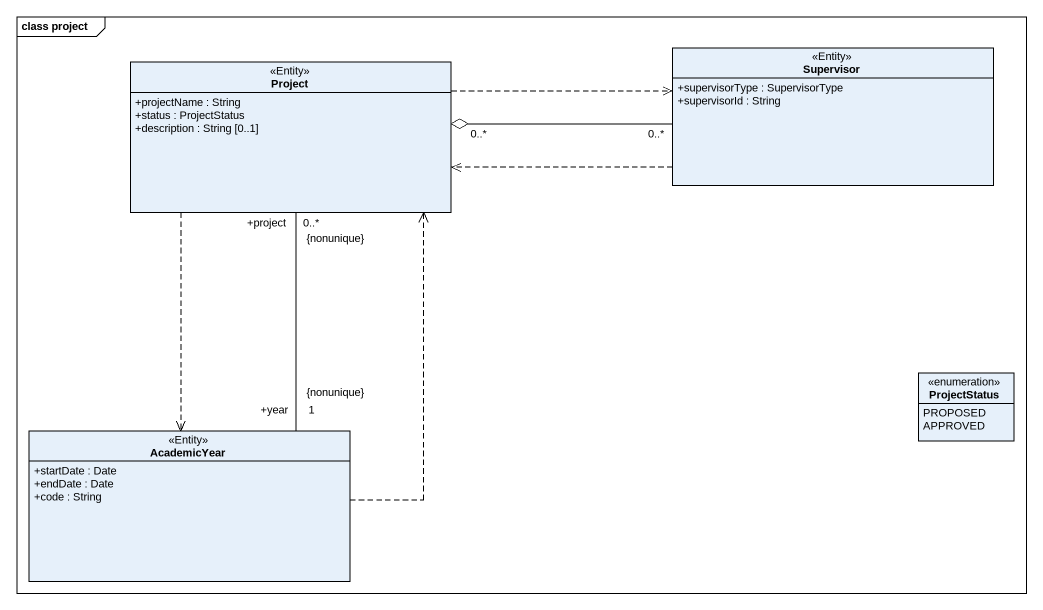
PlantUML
@startuml
mainframe class project
hide circle
hide empty members
skinparam classAttributeIconSize 0
class Project <<Entity>> {
  +projectName : String
  +status : ProjectStatus
  +description : String [0..1]
}
class Supervisor <<Entity>> {
  +supervisorType : SupervisorType
  +supervisorId : String
}
enum ProjectStatus {
  PROPOSED
  APPROVED
}
class AcademicYear <<Entity>> {
  +startDate : Date
  +endDate : Date
  +code : String
}
Project "0..*" o-right- "0..*" Supervisor
Project .right.> Supervisor
Project ..> AcademicYear
Supervisor .left.> Project
AcademicYear "1\n{nonunique}\n+year" -up- "0..*\n{nonunique}\n+project" Project
AcademicYear .up.> Project
@enduml
